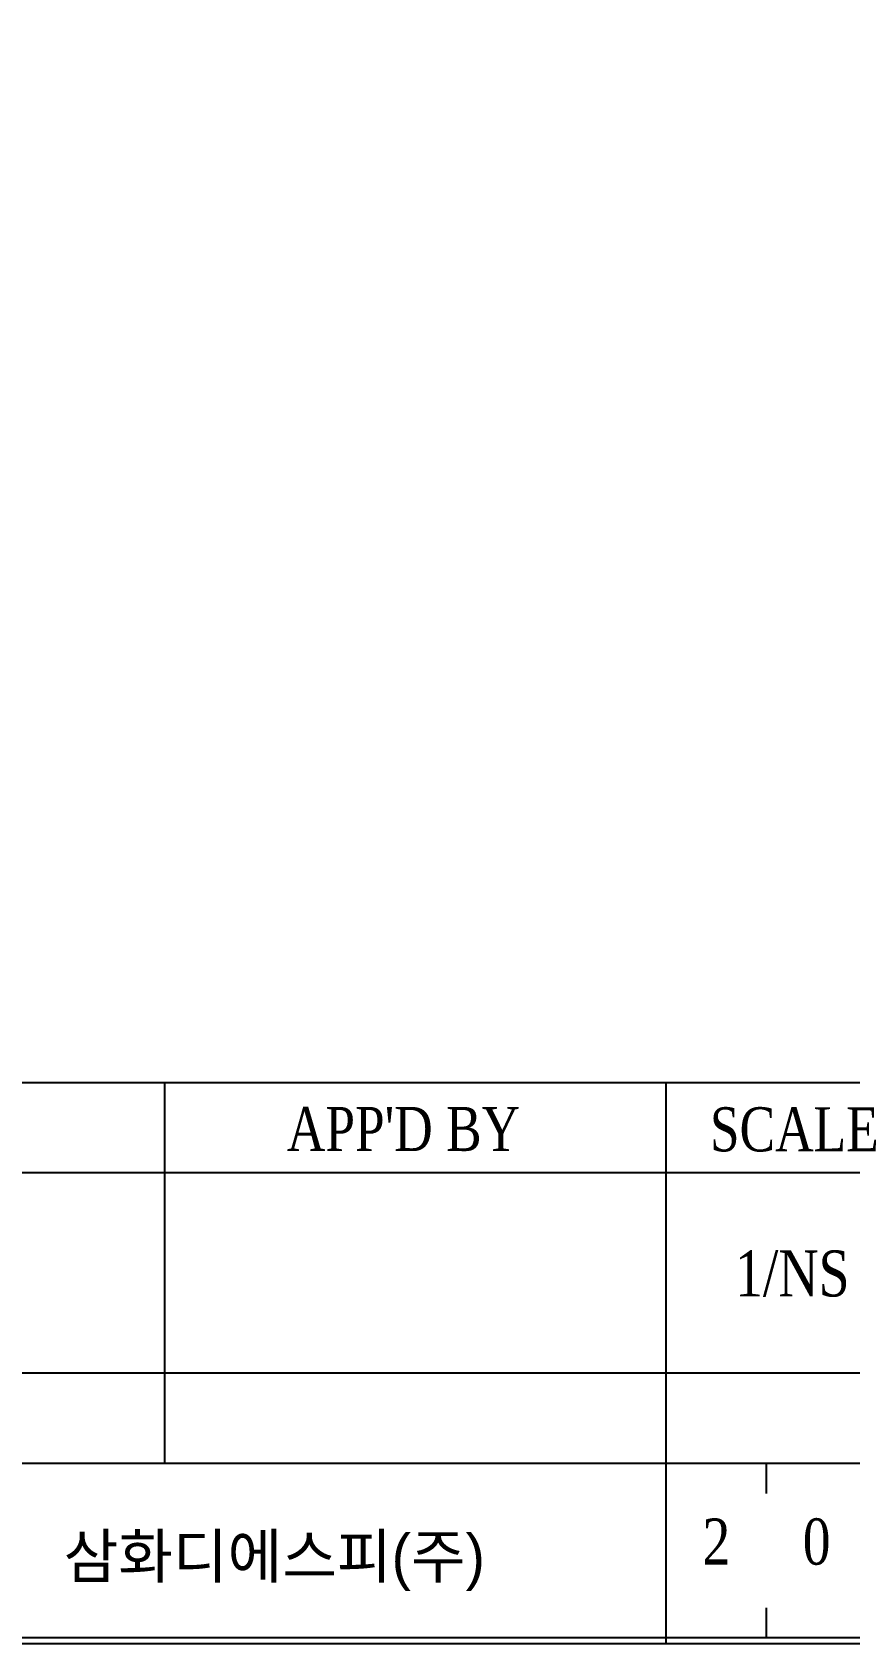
# Model space of a CAD drawing. Header units: millimetres. Extents: x 45 to 885, y 38 to 718.
# Drawn here: x 744.9 to 785.3, y 340.6 to 420.2 of the extents above; entities that cross this region are included whole.
import ezdxf
from ezdxf.enums import TextEntityAlignment as Align

# ---------------------------------------------------------------- set-up
doc = ezdxf.new("R2010")
doc.units = ezdxf.units.MM
for name, color, linetype in [('40', 4, 'Continuous'), ('70', 7, 'Continuous'), ('ASHADE', 7, 'Continuous')]:
    doc.layers.add(name, color=color, linetype=linetype)
doc.styles.add('ghs', font='NGULIM.TTF')
doc.styles.add('SS', font='batang.ttc', dxfattribs={"width": 0.8})

msp = doc.modelspace()

# ---------------------------------------------------------------- linework, layer by layer
at = {"layer": '40', "color": 7}
for p, q in [((751.458, 349.523), (751.458, 368.333)), ((776.208, 340.613), (776.208, 368.333)), ((850.458, 363.878), (701.958, 363.878)), ((850.26, 353.978), (701.958, 353.978)), ((850.26, 349.523), (701.958, 349.523)), ((781.158, 348.038), (781.158, 349.523)), ((781.158, 340.91), (781.158, 342.395))]:
    msp.add_line(p, q, dxfattribs=at)
at = {"layer": '70', "color": 7}
msp.add_line((474.258, 368.333), (850.458, 368.333), dxfattribs=at)
for points in [[(850.458, 340.613), (474.258, 340.613), (474.258, 607.913), (850.458, 607.913)], [(850.161, 340.91), (474.555, 340.91), (474.555, 607.616), (850.161, 607.616)]]:
    msp.add_lwpolyline(points, close=True, dxfattribs=at)

# ---------------------------------------------------------------- texts
at = {"layer": '40', "color": 7, "style": 'SS', "width": 0.8}
for s, height, p in [("APP'D BY", 2.178, (763.243, 364.952)), ('SCALE', 2.178, (782.538, 364.937)), ('1/NS', 2.277, (782.437, 357.768)), ('2', 2.277, (778.691, 344.524)), ('0', 2.277, (783.641, 344.524))]:
    msp.add_text(s, height=height, dxfattribs=at).set_placement(p, align=Align.CENTER)
at = {"layer": 'ASHADE', "ltscale": 2, "style": 'ghs'}
msp.add_text('삼화디에스피(주)', height=2.1504, dxfattribs=at).set_placement((746.462, 343.865))

doc.saveas('drawing.dxf')
